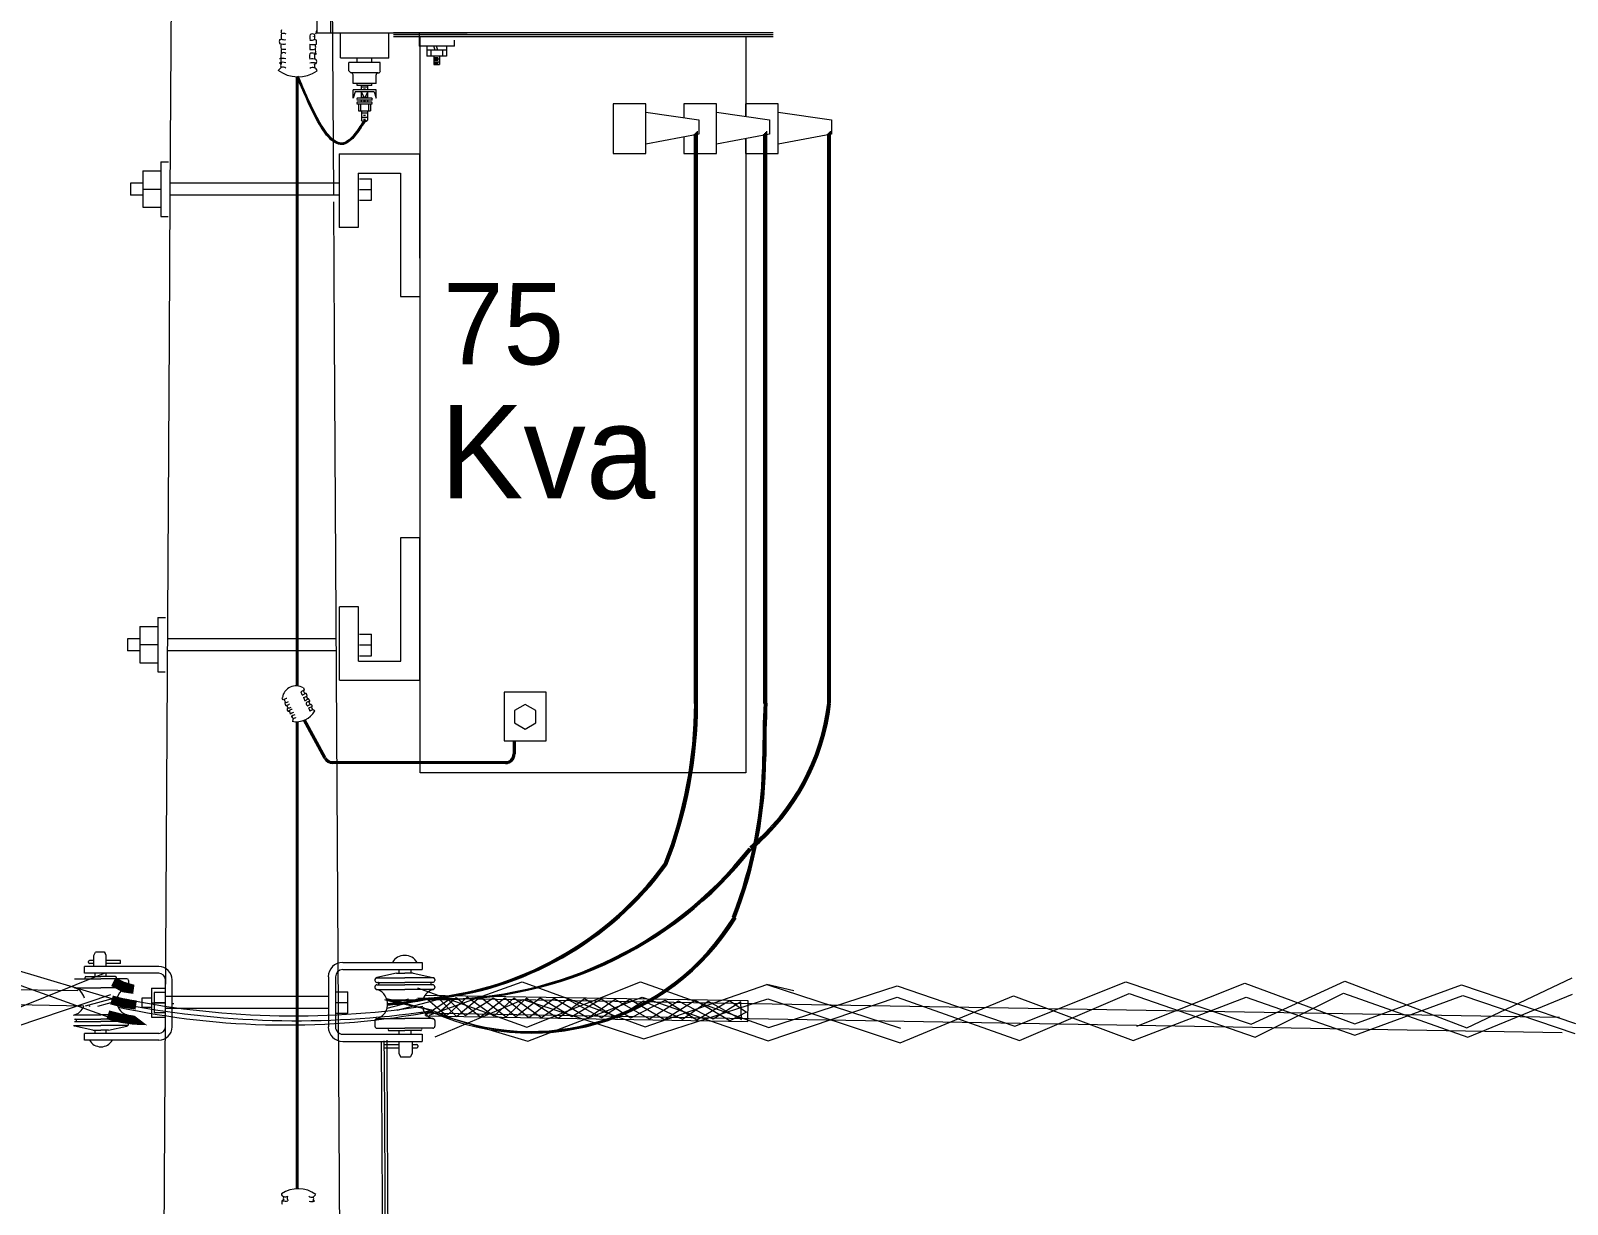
# Model space of a CAD drawing. Extents: x 604418 to 606014, y 1310869 to 1312555.
# Drawn here: x 605970.48 to 605991.92, y 1311100.39 to 1311116.76 of the extents above; entities that cross this region are included whole.
import ezdxf

# ---------------------------------------------------------------- set-up
doc = ezdxf.new("R2010")
doc.units = 0
doc.header["$MEASUREMENT"] = 0
doc.layers.add('1-Cartografia', color=7, linetype='Continuous', lineweight=13)

msp = doc.modelspace()

# ---------------------------------------------------------------- hatches: boundary and pattern name
at = {"layer": '1-Cartografia'}
for points in [[(605971.601, 1311103.437), (605971.662, 1311103.557), (605971.761, 1311103.349)], [(605971.662, 1311103.557), (605971.761, 1311103.349), (605971.782, 1311103.496)], [(605971.761, 1311103.349), (605971.782, 1311103.496), (605971.908, 1311103.327)], [(605971.782, 1311103.496), (605971.908, 1311103.327), (605971.926, 1311103.454)], [(605971.585, 1311103.181), (605971.625, 1311103.304), (605971.772, 1311103.132)], [(605971.625, 1311103.304), (605971.772, 1311103.132), (605971.812, 1311103.255)], [(605971.772, 1311103.132), (605971.812, 1311103.255), (605971.941, 1311103.108)], [(605971.812, 1311103.255), (605971.941, 1311103.108), (605971.959, 1311103.234)], [(605971.534, 1311102.973), (605971.573, 1311103.096), (605971.741, 1311102.921)], [(605971.573, 1311103.096), (605971.741, 1311102.921), (605971.76, 1311103.048)], [(605971.741, 1311102.921), (605971.76, 1311103.048), (605971.91, 1311102.897)], [(605971.76, 1311103.048), (605971.91, 1311102.897), (605971.928, 1311103.023)], [(605971.91, 1311102.897), (605971.928, 1311103.023), (605972.103, 1311102.89)]]:
    msp.add_hatch(color=7, dxfattribs=at).paths.add_polyline_path(points)

# ---------------------------------------------------------------- linework, layer by layer
at = {"layer": '1-Cartografia', "color": 7}
for p, q in [((605972.494, 1311127.359), (605972.42, 1311114.484)), ((605974.627, 1311127.359), (605974.701, 1311114.484)), ((605974.469, 1311116.951), (605974.469, 1311116.734)), ((605974.66, 1311116.948), (605974.66, 1311116.727)), ((605974.469, 1311116.734), (605974.692, 1311116.734)), ((605974.66, 1311116.732), (605976.567, 1311116.732)), ((605974.799, 1311116.385), (605974.799, 1311116.739)), ((605975.473, 1311116.378), (605975.473, 1311116.732)), ((605975.539, 1311116.736), (605980.836, 1311116.736)), ((605975.897, 1311116.734), (605975.897, 1311116.63)), ((605973.949, 1311116.638), (605973.974, 1311116.646)), ((605974.418, 1311116.68), (605974.417, 1311116.678)), ((605974.465, 1311116.631), (605974.44, 1311116.64)), ((605975.539, 1311116.709), (605980.836, 1311116.709)), ((605975.539, 1311116.709), (605980.836, 1311116.709)), ((605975.539, 1311116.682), (605980.836, 1311116.682)), ((605975.896, 1311116.633), (605975.896, 1311116.545)), ((605976.39, 1311116.545), (605975.896, 1311116.545)), ((605975.911, 1311106.408), (605975.911, 1311116.682)), ((605976.006, 1311116.545), (605976.006, 1311116.408)), ((605976.122, 1311116.49), (605976.102, 1311116.545)), ((605976.158, 1311116.49), (605976.138, 1311116.545)), ((605976.28, 1311116.545), (605976.28, 1311116.408)), ((605976.39, 1311116.545), (605976.39, 1311116.63)), ((605980.454, 1311116.682), (605980.454, 1311115.568)), ((605975.473, 1311116.378), (605974.8, 1311116.378)), ((605974.916, 1311116.203), (605974.916, 1311116.32)), ((605975.356, 1311116.32), (605974.917, 1311116.32)), ((605975.034, 1311116.32), (605975.034, 1311116.378)), ((605975.239, 1311116.32), (605975.239, 1311116.378)), ((605975.356, 1311116.203), (605975.356, 1311116.32)), ((605976.28, 1311116.49), (605976.006, 1311116.49)), ((605976.28, 1311116.408), (605976.006, 1311116.408)), ((605976.061, 1311116.49), (605976.061, 1311116.408)), ((605976.104, 1311116.408), (605976.104, 1311116.291)), ((605976.104, 1311116.368), (605976.181, 1311116.368)), ((605976.104, 1311116.329), (605976.181, 1311116.329)), ((605976.118, 1311116.386), (605976.164, 1311116.386)), ((605976.118, 1311116.35), (605976.164, 1311116.35)), ((605976.118, 1311116.31), (605976.164, 1311116.31)), ((605976.181, 1311116.408), (605976.181, 1311116.291)), ((605976.225, 1311116.49), (605976.225, 1311116.408)), ((605974.18, 1311116.121), (605974.18, 1311107.625)), ((605974.193, 1311116.12), (605974.193, 1311107.624)), ((605974.206, 1311116.12), (605974.206, 1311107.623)), ((605975.326, 1311116.173), (605974.947, 1311116.173)), ((605974.976, 1311116.027), (605974.976, 1311116.145)), ((605975.298, 1311116.027), (605975.298, 1311116.145)), ((605976.104, 1311116.291), (605976.181, 1311116.291)), ((605975.298, 1311116.027), (605974.976, 1311116.027)), ((605974.976, 1311115.822), (605974.976, 1311115.939)), ((605975.298, 1311115.939), (605974.976, 1311115.939)), ((605975.005, 1311115.91), (605974.976, 1311115.822)), ((605975.268, 1311115.91), (605975.005, 1311115.91)), ((605975.034, 1311115.998), (605975.034, 1311116.027)), ((605975.239, 1311115.998), (605975.034, 1311115.998)), ((605975.092, 1311115.981), (605975.181, 1311115.981)), ((605975.092, 1311115.891), (605975.102, 1311115.891)), ((605975.093, 1311115.939), (605975.093, 1311115.998)), ((605975.181, 1311115.939), (605975.093, 1311115.939)), ((605975.093, 1311115.822), (605975.093, 1311115.91)), ((605975.137, 1311115.822), (605975.093, 1311115.91)), ((605975.121, 1311115.951), (605975.15, 1311115.951)), ((605975.181, 1311115.91), (605975.137, 1311115.822)), ((605975.171, 1311115.891), (605975.181, 1311115.891)), ((605975.181, 1311115.939), (605975.181, 1311115.998)), ((605975.181, 1311115.822), (605975.181, 1311115.91)), ((605975.239, 1311115.998), (605975.239, 1311116.027)), ((605975.268, 1311115.91), (605975.298, 1311115.822)), ((605975.298, 1311115.822), (605975.298, 1311115.939)), ((605975.093, 1311115.764), (605975.032, 1311115.764)), ((605975.236, 1311115.735), (605975.032, 1311115.735)), ((605975.093, 1311115.822), (605975.034, 1311115.822)), ((605975.239, 1311115.793), (605975.034, 1311115.793)), ((605975.051, 1311115.732), (605975.051, 1311115.645)), ((605975.08, 1311115.732), (605975.08, 1311115.645)), ((605975.092, 1311115.833), (605975.131, 1311115.833)), ((605975.181, 1311115.822), (605975.093, 1311115.822)), ((605975.093, 1311115.764), (605975.093, 1311115.793)), ((605975.181, 1311115.764), (605975.093, 1311115.764)), ((605975.121, 1311115.779), (605975.15, 1311115.779)), ((605975.142, 1311115.833), (605975.181, 1311115.833)), ((605975.239, 1311115.822), (605975.181, 1311115.822)), ((605975.181, 1311115.764), (605975.181, 1311115.793)), ((605975.236, 1311115.764), (605975.181, 1311115.764)), ((605975.191, 1311115.732), (605975.191, 1311115.645)), ((605975.22, 1311115.732), (605975.22, 1311115.645)), ((605979.06, 1311115.741), (605978.606, 1311115.741)), ((605978.606, 1311115.741), (605978.606, 1311115.049)), ((605979.06, 1311115.049), (605979.06, 1311115.741)), ((605980.045, 1311115.741), (605979.59, 1311115.741)), ((605979.59, 1311115.741), (605979.59, 1311115.551)), ((605980.045, 1311115.049), (605980.045, 1311115.741)), ((605980.907, 1311115.741), (605980.452, 1311115.741)), ((605980.452, 1311115.741), (605980.452, 1311115.568)), ((605980.907, 1311115.049), (605980.907, 1311115.741)), ((605975.051, 1311115.645), (605975.22, 1311115.645)), ((605975.092, 1311115.645), (605975.092, 1311115.512)), ((605975.092, 1311115.615), (605975.179, 1311115.615)), ((605975.092, 1311115.557), (605975.179, 1311115.557)), ((605975.121, 1311115.586), (605975.15, 1311115.586)), ((605975.121, 1311115.528), (605975.15, 1311115.528)), ((605975.179, 1311115.645), (605975.179, 1311115.512)), ((605979.061, 1311115.625), (605979.802, 1311115.521)), ((605979.802, 1311115.521), (605979.802, 1311115.321)), ((605980.046, 1311115.625), (605980.787, 1311115.521)), ((605980.787, 1311115.521), (605980.787, 1311115.321)), ((605980.908, 1311115.625), (605981.649, 1311115.521)), ((605981.649, 1311115.521), (605981.649, 1311115.321)), ((605979.802, 1311115.321), (605979.06, 1311115.177)), ((605979.59, 1311115.28), (605979.59, 1311115.049)), ((605979.741, 1311107.379), (605979.741, 1311115.319)), ((605979.754, 1311107.379), (605979.754, 1311115.332)), ((605979.768, 1311107.379), (605979.768, 1311115.345)), ((605979.781, 1311107.381), (605979.781, 1311115.359)), ((605980.787, 1311115.321), (605980.045, 1311115.177)), ((605980.452, 1311115.256), (605980.452, 1311115.049)), ((605980.454, 1311115.256), (605980.454, 1311106.408)), ((605980.708, 1311107.379), (605980.708, 1311115.319)), ((605980.722, 1311107.379), (605980.722, 1311115.332)), ((605980.735, 1311107.379), (605980.735, 1311115.345)), ((605980.748, 1311107.381), (605980.748, 1311115.359)), ((605981.649, 1311115.321), (605980.907, 1311115.177)), ((605981.598, 1311107.379), (605981.598, 1311115.319)), ((605981.611, 1311107.379), (605981.611, 1311115.332)), ((605981.625, 1311107.379), (605981.625, 1311115.345)), ((605981.638, 1311107.381), (605981.638, 1311115.359)), ((605974.781, 1311115.044), (605974.781, 1311114.019)), ((605974.781, 1311115.044), (605975.904, 1311115.044)), ((605975.904, 1311115.044), (605975.904, 1311113.589)), ((605978.606, 1311115.049), (605979.06, 1311115.049)), ((605979.59, 1311115.049), (605980.045, 1311115.049)), ((605980.452, 1311115.049), (605980.907, 1311115.049)), ((605972.041, 1311114.806), (605972.041, 1311114.299)), ((605972.041, 1311114.806), (605972.294, 1311114.806)), ((605972.294, 1311114.933), (605972.294, 1311114.172)), ((605972.294, 1311114.933), (605972.4, 1311114.933)), ((605971.871, 1311114.633), (605971.871, 1311114.466)), ((605972.041, 1311114.633), (605971.871, 1311114.633)), ((605974.781, 1311114.633), (605972.421, 1311114.633)), ((605975.048, 1311114.777), (605975.048, 1311114.019)), ((605975.048, 1311114.777), (605975.637, 1311114.777)), ((605975.065, 1311114.697), (605975.232, 1311114.697)), ((605975.232, 1311114.397), (605975.232, 1311114.697)), ((605975.637, 1311114.777), (605975.637, 1311113.054)), ((605972.041, 1311114.466), (605971.871, 1311114.466)), ((605972.041, 1311114.552), (605972.294, 1311114.552)), ((605972.42, 1311114.484), (605972.408, 1311112.496)), ((605974.781, 1311114.466), (605972.42, 1311114.466)), ((605974.701, 1311114.376), (605974.712, 1311112.496)), ((605975.065, 1311114.547), (605975.232, 1311114.547)), ((605975.065, 1311114.397), (605975.232, 1311114.397)), ((605972.041, 1311114.299), (605972.294, 1311114.299)), ((605972.294, 1311114.172), (605972.396, 1311114.172)), ((605975.048, 1311114.019), (605974.781, 1311114.019)), ((605975.637, 1311113.054), (605975.904, 1311113.054)), ((605972.408, 1311112.496), (605972.321, 1311097.215)), ((605974.712, 1311112.496), (605974.799, 1311097.378)), ((605975.642, 1311109.691), (605975.909, 1311109.691)), ((605975.642, 1311107.968), (605975.642, 1311109.691)), ((605975.909, 1311107.701), (605975.909, 1311109.691)), ((605975.053, 1311108.726), (605974.786, 1311108.726)), ((605974.786, 1311107.701), (605974.786, 1311108.726)), ((605975.053, 1311107.968), (605975.053, 1311108.726)), ((605972, 1311108.453), (605972.253, 1311108.453)), ((605972, 1311108.453), (605972, 1311107.946)), ((605972.253, 1311108.579), (605972.36, 1311108.579)), ((605972.253, 1311108.579), (605972.253, 1311107.819)), ((605971.83, 1311108.28), (605971.83, 1311108.113)), ((605972, 1311108.28), (605971.83, 1311108.28)), ((605972, 1311108.199), (605972.253, 1311108.199)), ((605974.736, 1311108.28), (605972.384, 1311108.28)), ((605975.065, 1311108.344), (605975.232, 1311108.344)), ((605975.065, 1311108.194), (605975.232, 1311108.194)), ((605975.232, 1311108.044), (605975.232, 1311108.344)), ((605972, 1311108.113), (605971.83, 1311108.113)), ((605972, 1311107.946), (605972.253, 1311107.946)), ((605974.737, 1311108.113), (605972.383, 1311108.113)), ((605975.053, 1311107.968), (605975.642, 1311107.968)), ((605975.065, 1311108.044), (605975.232, 1311108.044)), ((605972.253, 1311107.819), (605972.355, 1311107.819)), ((605974.285, 1311107.557), (605974.296, 1311107.567)), ((605974.29, 1311107.57), (605974.291, 1311107.569)), ((605974.32, 1311107.518), (605974.303, 1311107.516)), ((605974.786, 1311107.701), (605975.909, 1311107.701)), ((605977.668, 1311107.534), (605977.082, 1311107.534)), ((605977.082, 1311107.534), (605977.082, 1311106.856)), ((605977.668, 1311106.856), (605977.668, 1311107.534)), ((605974.014, 1311107.432), (605974, 1311107.43)), ((605974.021, 1311107.38), (605974.033, 1311107.391)), ((605977.376, 1311107.363), (605977.228, 1311107.278)), ((605977.524, 1311107.278), (605977.376, 1311107.363)), ((605974.18, 1311107.124), (605974.18, 1311102.165)), ((605974.193, 1311107.124), (605974.193, 1311102.167)), ((605974.206, 1311107.124), (605974.206, 1311102.168)), ((605974.574, 1311106.609), (605974.283, 1311107.141)), ((605974.586, 1311106.615), (605974.295, 1311107.147)), ((605974.597, 1311106.622), (605974.307, 1311107.154)), ((605977.228, 1311107.278), (605977.228, 1311107.107)), ((605977.228, 1311107.107), (605977.376, 1311107.021)), ((605977.376, 1311107.021), (605977.524, 1311107.107)), ((605977.524, 1311107.107), (605977.524, 1311107.278)), ((605977.082, 1311106.856), (605977.668, 1311106.856)), ((605977.209, 1311106.856), (605977.209, 1311106.673)), ((605977.222, 1311106.856), (605977.222, 1311106.673)), ((605977.236, 1311106.856), (605977.236, 1311106.673)), ((605977.102, 1311106.566), (605974.691, 1311106.566)), ((605977.102, 1311106.553), (605974.691, 1311106.553)), ((605977.102, 1311106.539), (605974.691, 1311106.539)), ((605980.454, 1311106.408), (605975.911, 1311106.408)), ((605971.36, 1311103.864), (605971.381, 1311103.91)), ((605971.36, 1311103.864), (605971.381, 1311103.91)), ((605971.494, 1311103.91), (605971.381, 1311103.91)), ((605971.51, 1311103.91), (605971.381, 1311103.91)), ((605971.533, 1311103.862), (605971.51, 1311103.91)), ((605971.533, 1311103.862), (605971.511, 1311103.908)), ((605971.134, 1311103.37), (605953.639, 1311103.665)), ((605971.615, 1311103.258), (605970.213, 1311103.678)), ((605972.264, 1311103.709), (605971.23, 1311103.709)), ((605971.23, 1311103.615), (605971.23, 1311103.709)), ((605971.23, 1311103.615), (605971.23, 1311103.709)), ((605971.533, 1311103.709), (605971.23, 1311103.709)), ((605971.285, 1311103.763), (605971.285, 1311103.779)), ((605971.285, 1311103.763), (605971.285, 1311103.779)), ((605971.359, 1311103.791), (605971.297, 1311103.791)), ((605971.359, 1311103.791), (605971.297, 1311103.791)), ((605971.359, 1311103.75), (605971.297, 1311103.75)), ((605971.359, 1311103.75), (605971.297, 1311103.75)), ((605971.36, 1311103.711), (605971.36, 1311103.864)), ((605971.36, 1311103.711), (605971.36, 1311103.864)), ((605971.533, 1311103.709), (605971.533, 1311103.862)), ((605971.533, 1311103.709), (605971.533, 1311103.862)), ((605971.729, 1311103.791), (605971.533, 1311103.791)), ((605971.729, 1311103.791), (605971.533, 1311103.791)), ((605971.729, 1311103.75), (605971.533, 1311103.75)), ((605971.729, 1311103.75), (605971.533, 1311103.75)), ((605972.264, 1311103.709), (605971.533, 1311103.709)), ((605971.729, 1311103.75), (605971.729, 1311103.791)), ((605971.729, 1311103.75), (605971.729, 1311103.791)), ((605974.831, 1311103.766), (605975.939, 1311103.766)), ((605974.831, 1311103.766), (605975.939, 1311103.766)), ((605974.831, 1311103.665), (605975.939, 1311103.665)), ((605974.831, 1311103.665), (605975.939, 1311103.665)), ((605975.615, 1311103.665), (605975.615, 1311103.615)), ((605975.615, 1311103.665), (605975.615, 1311103.615)), ((605975.782, 1311103.665), (605975.782, 1311103.615)), ((605975.782, 1311103.665), (605975.782, 1311103.615)), ((605975.939, 1311103.766), (605975.939, 1311103.665)), ((605975.939, 1311103.766), (605975.939, 1311103.665)), ((605971.219, 1311103.157), (605953.672, 1311103.456)), ((605971.754, 1311102.933), (605970.229, 1311103.481)), ((605971.512, 1311103.618), (605970.277, 1311103.118)), ((605971.09, 1311103.537), (605971.455, 1311103.537)), ((605971.09, 1311103.537), (605971.455, 1311103.537)), ((605972.264, 1311103.615), (605971.23, 1311103.615)), ((605971.533, 1311103.615), (605971.23, 1311103.615)), ((605971.236, 1311103.537), (605971.236, 1311103.557)), ((605971.236, 1311103.537), (605971.236, 1311103.557)), ((605971.249, 1311103.569), (605971.455, 1311103.569)), ((605971.249, 1311103.569), (605971.455, 1311103.569)), ((605971.377, 1311103.569), (605971.377, 1311103.615)), ((605971.377, 1311103.569), (605971.377, 1311103.615)), ((605971.661, 1311103.569), (605971.455, 1311103.569)), ((605971.661, 1311103.569), (605971.455, 1311103.569)), ((605971.82, 1311103.537), (605971.455, 1311103.537)), ((605971.82, 1311103.537), (605971.455, 1311103.537)), ((605972.264, 1311103.615), (605971.533, 1311103.615)), ((605971.533, 1311103.569), (605971.533, 1311103.615)), ((605971.533, 1311103.569), (605971.533, 1311103.615)), ((605971.674, 1311103.537), (605971.673, 1311103.557)), ((605971.674, 1311103.537), (605971.673, 1311103.557)), ((605971.845, 1311103.438), (605971.845, 1311103.513)), ((605971.845, 1311103.438), (605971.845, 1311103.513)), ((605972.358, 1311102.868), (605972.358, 1311103.522)), ((605972.358, 1311102.868), (605972.358, 1311103.522)), ((605972.451, 1311102.868), (605972.451, 1311103.522)), ((605974.631, 1311103.565), (605974.631, 1311102.865)), ((605974.731, 1311103.565), (605974.731, 1311102.865)), ((605974.731, 1311103.565), (605974.731, 1311102.865)), ((605975.281, 1311103.527), (605975.281, 1311103.514)), ((605975.281, 1311103.527), (605975.281, 1311103.514)), ((605975.292, 1311103.549), (605975.698, 1311103.549)), ((605975.292, 1311103.549), (605975.698, 1311103.549)), ((605975.292, 1311103.549), (605975.698, 1311103.549)), ((605975.292, 1311103.549), (605975.698, 1311103.549)), ((605975.292, 1311103.549), (605975.698, 1311103.549)), ((605975.292, 1311103.549), (605975.698, 1311103.549)), ((605975.308, 1311103.554), (605975.302, 1311103.553)), ((605975.308, 1311103.554), (605975.302, 1311103.553)), ((605975.582, 1311103.615), (605975.308, 1311103.554)), ((605975.582, 1311103.615), (605975.308, 1311103.554)), ((605975.308, 1311103.487), (605975.321, 1311103.487)), ((605975.308, 1311103.487), (605975.321, 1311103.487)), ((605975.308, 1311103.487), (605975.698, 1311103.487)), ((605975.308, 1311103.487), (605975.698, 1311103.487)), ((605975.308, 1311103.454), (605975.321, 1311103.454)), ((605975.308, 1311103.454), (605975.321, 1311103.454)), ((605975.308, 1311103.454), (605975.698, 1311103.454)), ((605975.308, 1311103.454), (605975.698, 1311103.454)), ((605975.335, 1311103.474), (605975.335, 1311103.467)), ((605975.335, 1311103.474), (605975.335, 1311103.467)), ((605975.582, 1311103.615), (605975.698, 1311103.615)), ((605975.582, 1311103.615), (605975.698, 1311103.615)), ((605975.815, 1311103.615), (605975.698, 1311103.615)), ((605975.815, 1311103.615), (605975.698, 1311103.615)), ((605976.105, 1311103.549), (605975.698, 1311103.549)), ((605976.105, 1311103.549), (605975.698, 1311103.549)), ((605976.105, 1311103.549), (605975.698, 1311103.549)), ((605976.105, 1311103.549), (605975.698, 1311103.549)), ((605976.105, 1311103.549), (605975.698, 1311103.549)), ((605976.105, 1311103.549), (605975.698, 1311103.549)), ((605976.089, 1311103.487), (605975.698, 1311103.487)), ((605976.089, 1311103.487), (605975.698, 1311103.487)), ((605976.089, 1311103.454), (605975.698, 1311103.454)), ((605976.089, 1311103.454), (605975.698, 1311103.454)), ((605975.815, 1311103.615), (605976.089, 1311103.554)), ((605975.815, 1311103.615), (605976.089, 1311103.554)), ((605976.038, 1311103.03), (605977.335, 1311103.493)), ((605976.062, 1311103.474), (605976.062, 1311103.467)), ((605976.062, 1311103.474), (605976.062, 1311103.467)), ((605976.089, 1311103.487), (605976.075, 1311103.487)), ((605976.089, 1311103.487), (605976.075, 1311103.487)), ((605976.089, 1311103.454), (605976.075, 1311103.454)), ((605976.089, 1311103.454), (605976.075, 1311103.454)), ((605976.089, 1311103.554), (605976.095, 1311103.553)), ((605976.089, 1311103.554), (605976.095, 1311103.553)), ((605976.116, 1311103.527), (605976.116, 1311103.514)), ((605976.116, 1311103.527), (605976.116, 1311103.514)), ((605977.335, 1311103.493), (605979.051, 1311102.868)), ((605977.4, 1311102.864), (605978.986, 1311103.497)), ((605978.986, 1311103.497), (605980.777, 1311102.858)), ((605979.051, 1311102.868), (605980.747, 1311103.457)), ((605980.747, 1311103.457), (605982.614, 1311102.851)), ((605981.125, 1311103.369), (605980.747, 1311103.457)), ((605980.777, 1311102.858), (605982.566, 1311103.441)), ((605982.566, 1311103.441), (605984.211, 1311102.877)), ((605984.211, 1311102.877), (605985.759, 1311103.493)), ((605985.759, 1311103.493), (605987.506, 1311102.903)), ((605985.909, 1311102.877), (605987.419, 1311103.477)), ((605987.419, 1311103.477), (605988.953, 1311102.91)), ((605987.506, 1311102.903), (605988.811, 1311103.506)), ((605988.811, 1311103.506), (605990.517, 1311102.854)), ((605988.953, 1311102.91), (605990.441, 1311103.455)), ((605990.441, 1311103.455), (605992.032, 1311102.912)), ((605990.517, 1311102.854), (605991.986, 1311103.549)), ((605971.591, 1311103.313), (605970.286, 1311102.874)), ((605971.09, 1311103.413), (605971.455, 1311103.413)), ((605971.09, 1311103.413), (605971.455, 1311103.413)), ((605971.686, 1311103.278), (605971.237, 1311103.157)), ((605971.679, 1311103.225), (605971.41, 1311103.153)), ((605971.82, 1311103.413), (605971.455, 1311103.413)), ((605971.82, 1311103.413), (605971.455, 1311103.413)), ((605972.028, 1311103.268), (605972.028, 1311103.135)), ((605972.164, 1311103.268), (605972.028, 1311103.268)), ((605972.164, 1311103.406), (605972.354, 1311103.406)), ((605972.164, 1311103.406), (605972.164, 1311103.001)), ((605972.354, 1311103.344), (605972.199, 1311103.344)), ((605972.199, 1311103.344), (605972.199, 1311103.063)), ((605974.627, 1311103.292), (605972.349, 1311103.292)), ((605972.354, 1311103.344), (605972.354, 1311103.063)), ((605974.735, 1311103.356), (605974.902, 1311103.356)), ((605974.735, 1311103.056), (605974.735, 1311103.356)), ((605974.902, 1311103.056), (605974.902, 1311103.356)), ((605975.281, 1311103.427), (605975.281, 1311103.414)), ((605975.281, 1311103.427), (605975.281, 1311103.414)), ((605975.308, 1311103.387), (605975.698, 1311103.387)), ((605975.308, 1311103.387), (605975.698, 1311103.387)), ((605975.451, 1311103.126), (605975.932, 1311103.255)), ((605975.458, 1311103.183), (605975.747, 1311103.26)), ((605975.59, 1311103.1), (605976.171, 1311103.255)), ((605976.089, 1311103.387), (605975.698, 1311103.387)), ((605976.089, 1311103.387), (605975.698, 1311103.387)), ((605975.861, 1311103.255), (605975.879, 1311103.26)), ((605975.875, 1311103.413), (605977.4, 1311102.864)), ((605991.806, 1311102.996), (605975.878, 1311103.265)), ((605975.979, 1311103.032), (605976.309, 1311103.244)), ((605975.981, 1311103.31), (605980.485, 1311103.236)), ((605976.278, 1311103.022), (605976.017, 1311103.245)), ((605976.116, 1311103.427), (605976.116, 1311103.414)), ((605976.116, 1311103.427), (605976.116, 1311103.414)), ((605976.123, 1311102.726), (605977.348, 1311103.25)), ((605976.415, 1311103.273), (605976.144, 1311103.037)), ((605976.158, 1311103.275), (605976.421, 1311103.011)), ((605976.566, 1311103.279), (605976.278, 1311103.022)), ((605976.309, 1311103.244), (605976.542, 1311103.025)), ((605976.756, 1311103.002), (605976.415, 1311103.273)), ((605976.421, 1311103.011), (605976.748, 1311103.285)), ((605976.542, 1311103.025), (605976.936, 1311103.272)), ((605976.94, 1311103.015), (605976.566, 1311103.279)), ((605976.748, 1311103.285), (605977.111, 1311103.007)), ((605977.093, 1311103.269), (605976.756, 1311103.002)), ((605976.936, 1311103.272), (605977.249, 1311103.011)), ((605977.218, 1311103.269), (605976.94, 1311103.015)), ((605977.43, 1311102.993), (605977.093, 1311103.269)), ((605977.111, 1311103.007), (605977.397, 1311103.266)), ((605977.603, 1311102.994), (605977.218, 1311103.269)), ((605977.249, 1311103.011), (605977.585, 1311103.272)), ((605977.348, 1311103.25), (605979.032, 1311102.701)), ((605977.397, 1311103.266), (605977.837, 1311102.989)), ((605977.416, 1311102.668), (605979.011, 1311103.281)), ((605977.783, 1311103.264), (605977.43, 1311102.993)), ((605977.585, 1311103.272), (605978.027, 1311103.011)), ((605977.974, 1311103.248), (605977.603, 1311102.994)), ((605978.254, 1311102.99), (605977.783, 1311103.264)), ((605977.837, 1311102.989), (605978.204, 1311103.264)), ((605978.444, 1311102.991), (605977.974, 1311103.248)), ((605978.027, 1311103.011), (605978.437, 1311103.258)), ((605978.204, 1311103.264), (605978.655, 1311102.993)), ((605978.634, 1311103.247), (605978.254, 1311102.99)), ((605978.437, 1311103.258), (605978.852, 1311102.994)), ((605978.835, 1311103.248), (605978.444, 1311102.991)), ((605979.11, 1311102.976), (605978.634, 1311103.247)), ((605978.655, 1311102.993), (605979.03, 1311103.228)), ((605979.319, 1311102.967), (605978.835, 1311103.248)), ((605978.852, 1311102.994), (605979.332, 1311103.238)), ((605979.011, 1311103.281), (605980.766, 1311102.672)), ((605979.03, 1311103.228), (605979.571, 1311102.972)), ((605979.032, 1311102.701), (605980.763, 1311103.26)), ((605979.518, 1311103.226), (605979.11, 1311102.976)), ((605979.751, 1311103.234), (605979.319, 1311102.967)), ((605979.332, 1311103.238), (605979.771, 1311102.964)), ((605980, 1311102.972), (605979.518, 1311103.226)), ((605979.571, 1311102.972), (605979.932, 1311103.224)), ((605980.231, 1311102.95), (605979.751, 1311103.234)), ((605979.771, 1311102.964), (605980.228, 1311103.234)), ((605979.932, 1311103.224), (605980.397, 1311102.97)), ((605980.228, 1311103.234), (605980.464, 1311103.07)), ((605980.485, 1311103.236), (605980.478, 1311102.937)), ((605980.763, 1311103.26), (605982.611, 1311102.646)), ((605980.766, 1311102.672), (605982.565, 1311103.283)), ((605982.565, 1311103.283), (605984.274, 1311102.677)), ((605982.611, 1311102.646), (605984.19, 1311103.298)), ((605984.19, 1311103.298), (605985.86, 1311102.675)), ((605984.274, 1311102.677), (605985.806, 1311103.332)), ((605985.806, 1311103.332), (605987.561, 1311102.723)), ((605985.86, 1311102.675), (605987.435, 1311103.281)), ((605987.435, 1311103.281), (605988.952, 1311102.751)), ((605987.561, 1311102.723), (605988.792, 1311103.339)), ((605988.792, 1311103.339), (605990.527, 1311102.722)), ((605988.952, 1311102.751), (605990.46, 1311103.305)), ((605990.46, 1311103.305), (605992.023, 1311102.773)), ((605990.527, 1311102.722), (605991.991, 1311103.325)), ((605971.091, 1311103.034), (605971.455, 1311103.034)), ((605971.091, 1311103.034), (605971.455, 1311103.034)), ((605971.303, 1311103.157), (605971.287, 1311103.153)), ((605971.819, 1311103.034), (605971.455, 1311103.034)), ((605971.819, 1311103.034), (605971.455, 1311103.034)), ((605971.844, 1311102.997), (605971.844, 1311103.01)), ((605971.844, 1311102.997), (605971.844, 1311103.01)), ((605972.164, 1311103.135), (605972.028, 1311103.135)), ((605972.164, 1311103.204), (605972.354, 1311103.204)), ((605972.354, 1311103.204), (605972.199, 1311103.204)), ((605972.354, 1311103.063), (605972.199, 1311103.063)), ((605974.627, 1311103.125), (605972.349, 1311103.125)), ((605972.451, 1311103.195), (605972.473, 1311103.195)), ((605974.735, 1311103.206), (605974.902, 1311103.206)), ((605974.735, 1311103.056), (605974.902, 1311103.056)), ((605991.847, 1311102.785), (605975.911, 1311103.056)), ((605980.478, 1311102.937), (605975.993, 1311103.014)), ((605976.014, 1311103.087), (605977.416, 1311102.668)), ((605980.388, 1311103.216), (605980, 1311102.972)), ((605980.464, 1311103.07), (605980.231, 1311102.95)), ((605980.397, 1311102.97), (605980.388, 1311103.216)), ((605971.076, 1311102.884), (605971.455, 1311102.884)), ((605971.076, 1311102.884), (605971.455, 1311102.884)), ((605971.076, 1311102.884), (605971.455, 1311102.884)), ((605971.076, 1311102.884), (605971.455, 1311102.884)), ((605971.076, 1311102.884), (605971.455, 1311102.884)), ((605971.076, 1311102.884), (605971.455, 1311102.884)), ((605971.09, 1311102.878), (605971.085, 1311102.88)), ((605971.09, 1311102.878), (605971.085, 1311102.88)), ((605971.346, 1311102.821), (605971.09, 1311102.878)), ((605971.346, 1311102.821), (605971.09, 1311102.878)), ((605971.091, 1311102.972), (605971.103, 1311102.972)), ((605971.091, 1311102.972), (605971.103, 1311102.972)), ((605971.091, 1311102.972), (605971.455, 1311102.972)), ((605971.091, 1311102.972), (605971.455, 1311102.972)), ((605971.091, 1311102.941), (605971.103, 1311102.941)), ((605971.091, 1311102.941), (605971.103, 1311102.941)), ((605971.091, 1311102.941), (605971.455, 1311102.941)), ((605971.091, 1311102.941), (605971.455, 1311102.941)), ((605971.115, 1311102.954), (605971.115, 1311102.96)), ((605971.115, 1311102.954), (605971.115, 1311102.96)), ((605971.346, 1311102.821), (605971.455, 1311102.821)), ((605971.346, 1311102.821), (605971.455, 1311102.821)), ((605971.377, 1311102.775), (605971.377, 1311102.821)), ((605971.377, 1311102.775), (605971.377, 1311102.821)), ((605971.819, 1311102.972), (605971.455, 1311102.972)), ((605971.819, 1311102.972), (605971.455, 1311102.972)), ((605971.819, 1311102.941), (605971.455, 1311102.941)), ((605971.819, 1311102.941), (605971.455, 1311102.941)), ((605971.834, 1311102.884), (605971.455, 1311102.884)), ((605971.834, 1311102.884), (605971.455, 1311102.884)), ((605971.834, 1311102.884), (605971.455, 1311102.884)), ((605971.834, 1311102.884), (605971.455, 1311102.884)), ((605971.834, 1311102.884), (605971.455, 1311102.884)), ((605971.834, 1311102.884), (605971.455, 1311102.884)), ((605971.564, 1311102.821), (605971.455, 1311102.821)), ((605971.564, 1311102.821), (605971.455, 1311102.821)), ((605971.533, 1311102.775), (605971.533, 1311102.821)), ((605971.533, 1311102.775), (605971.533, 1311102.821)), ((605971.564, 1311102.821), (605971.82, 1311102.878)), ((605971.564, 1311102.821), (605971.82, 1311102.878)), ((605971.794, 1311102.954), (605971.794, 1311102.96)), ((605971.794, 1311102.954), (605971.794, 1311102.96)), ((605971.819, 1311102.972), (605971.807, 1311102.972)), ((605971.819, 1311102.972), (605971.807, 1311102.972)), ((605971.819, 1311102.941), (605971.807, 1311102.941)), ((605971.819, 1311102.941), (605971.807, 1311102.941)), ((605971.82, 1311102.878), (605971.825, 1311102.88)), ((605971.82, 1311102.878), (605971.825, 1311102.88)), ((605971.844, 1311102.904), (605971.844, 1311102.916)), ((605971.844, 1311102.904), (605971.844, 1311102.916)), ((605972.164, 1311103.001), (605972.354, 1311103.001)), ((605975.281, 1311102.955), (605975.281, 1311102.875)), ((605975.281, 1311102.955), (605975.281, 1311102.875)), ((605975.307, 1311102.982), (605975.698, 1311102.982)), ((605975.307, 1311102.982), (605975.698, 1311102.982)), ((605975.307, 1311102.848), (605975.698, 1311102.848)), ((605975.307, 1311102.848), (605975.698, 1311102.848)), ((605975.464, 1311102.848), (605975.464, 1311102.828)), ((605975.464, 1311102.848), (605975.464, 1311102.828)), ((605975.478, 1311102.815), (605975.698, 1311102.815)), ((605975.478, 1311102.815), (605975.698, 1311102.815)), ((605975.615, 1311102.815), (605975.615, 1311102.765)), ((605975.615, 1311102.815), (605975.615, 1311102.765)), ((605976.09, 1311102.982), (605975.698, 1311102.982)), ((605976.09, 1311102.982), (605975.698, 1311102.982)), ((605976.09, 1311102.848), (605975.698, 1311102.848)), ((605976.09, 1311102.848), (605975.698, 1311102.848)), ((605975.919, 1311102.815), (605975.698, 1311102.815)), ((605975.919, 1311102.815), (605975.698, 1311102.815)), ((605975.782, 1311102.815), (605975.782, 1311102.765)), ((605975.782, 1311102.815), (605975.782, 1311102.765)), ((605975.933, 1311102.848), (605975.932, 1311102.828)), ((605975.933, 1311102.848), (605975.932, 1311102.828)), ((605976.116, 1311102.955), (605976.116, 1311102.875)), ((605976.116, 1311102.955), (605976.116, 1311102.875)), ((605972.264, 1311102.775), (605971.23, 1311102.775)), ((605972.264, 1311102.775), (605971.23, 1311102.775)), ((605971.23, 1311102.681), (605971.23, 1311102.775)), ((605971.23, 1311102.681), (605971.23, 1311102.775)), ((605972.264, 1311102.681), (605971.23, 1311102.681)), ((605972.264, 1311102.681), (605971.23, 1311102.681)), ((605974.831, 1311102.765), (605975.615, 1311102.765)), ((605974.831, 1311102.765), (605975.939, 1311102.765)), ((605974.831, 1311102.665), (605975.615, 1311102.665)), ((605974.831, 1311102.665), (605975.939, 1311102.665)), ((605975.404, 1311102.62), (605975.404, 1311102.576)), ((605975.404, 1311102.62), (605975.615, 1311102.62)), ((605975.404, 1311102.62), (605975.615, 1311102.62)), ((605975.404, 1311102.62), (605975.404, 1311102.576)), ((605975.615, 1311102.765), (605975.939, 1311102.765)), ((605975.615, 1311102.665), (605975.615, 1311102.501)), ((605975.615, 1311102.665), (605975.615, 1311102.501)), ((605975.615, 1311102.665), (605975.939, 1311102.665)), ((605975.8, 1311102.662), (605975.8, 1311102.498)), ((605975.8, 1311102.662), (605975.8, 1311102.498)), ((605975.801, 1311102.62), (605975.867, 1311102.62)), ((605975.801, 1311102.62), (605975.867, 1311102.62)), ((605975.881, 1311102.607), (605975.881, 1311102.589)), ((605975.881, 1311102.607), (605975.881, 1311102.589)), ((605975.939, 1311102.765), (605975.939, 1311102.665)), ((605975.939, 1311102.765), (605975.939, 1311102.665)), ((605975.404, 1311102.576), (605975.615, 1311102.576)), ((605975.404, 1311102.576), (605975.615, 1311102.576)), ((605975.615, 1311102.501), (605975.638, 1311102.451)), ((605975.615, 1311102.501), (605975.639, 1311102.448)), ((605975.639, 1311102.448), (605975.777, 1311102.448)), ((605975.656, 1311102.448), (605975.777, 1311102.448)), ((605975.8, 1311102.498), (605975.777, 1311102.448)), ((605975.8, 1311102.498), (605975.777, 1311102.448)), ((605975.801, 1311102.576), (605975.867, 1311102.576)), ((605975.801, 1311102.576), (605975.867, 1311102.576)), ((605974.18, 1311102.234), (605974.18, 1311100.607)), ((605974.193, 1311102.231), (605974.193, 1311100.608)), ((605974.206, 1311102.229), (605974.206, 1311100.608))]:
    msp.add_line(p, q, dxfattribs=at)
for centre, radius, start, end in [((605971.297, 1311103.779), 0.0125, 90, 180), ((605971.297, 1311103.779), 0.0125, 90, 180), ((605971.297, 1311103.763), 0.0125, 180, 270), ((605971.297, 1311103.763), 0.0125, 180, 270), ((605972.264, 1311103.522), 0.187, 0, 90), ((605972.264, 1311103.522), 0.187, 0, 90), ((605971.249, 1311103.556), 0.0125, 90, 177.6156), ((605971.249, 1311103.556), 0.0125, 90, 177.6156), ((605971.661, 1311103.556), 0.0125, 2.3844, 90), ((605971.661, 1311103.556), 0.0125, 2.3844, 90), ((605971.82, 1311103.513), 0.0249, 0, 90), ((605971.82, 1311103.513), 0.0249, 0, 90), ((605971.82, 1311103.438), 0.0249, 270, 0), ((605971.82, 1311103.438), 0.0249, 270, 0), ((605972.264, 1311103.522), 0.0934, 0, 90), ((605972.264, 1311103.522), 0.0934, 0, 90), ((605971.032, 1311103.224), 0.199, 12.1817, 77.7473), ((605971.878, 1311103.224), 0.199, 102.2527, 186.3064), ((605974.156, 1311114.975), 11.955, 258.0766, 278.6326), ((605971.032, 1311103.224), 0.199, 282.7933, 340.5026), ((605971.878, 1311103.224), 0.199, 186.3064, 257.2067), ((605974.192, 1311115.727), 12.774, 258.6613, 278.2481), ((605974.043, 1311113.97), 11.077, 257.7815, 280.6493), ((605971.819, 1311103.01), 0.0249, 0, 90), ((605971.819, 1311103.01), 0.0249, 0, 90), ((605971.103, 1311102.96), 0.0125, 0, 90), ((605971.103, 1311102.96), 0.0125, 0, 90), ((605971.103, 1311102.954), 0.0125, 270, 0), ((605971.103, 1311102.954), 0.0125, 270, 0), ((605971.807, 1311102.96), 0.0125, 90, 180), ((605971.807, 1311102.96), 0.0125, 90, 180), ((605971.807, 1311102.954), 0.0125, 180, 270), ((605971.807, 1311102.954), 0.0125, 180, 270), ((605971.819, 1311102.997), 0.0249, 270, 0), ((605971.819, 1311102.997), 0.0249, 270, 0), ((605971.819, 1311102.916), 0.0249, 0, 90), ((605971.819, 1311102.916), 0.0249, 0, 90), ((605971.819, 1311102.904), 0.0249, 283.853, 0), ((605971.819, 1311102.904), 0.0249, 283.853, 0), ((605972.264, 1311102.868), 0.187, 270, 0), ((605972.264, 1311102.868), 0.0934, 270, 0), ((605972.264, 1311102.868), 0.0934, 270, 0), ((605972.264, 1311102.868), 0.187, 270, 0), ((605971.458, 1311102.775), 0.186, 210.271, 329.729), ((605971.458, 1311102.775), 0.186, 210.271, 329.729), ((604902.01, 1311095.283), 1073.388, 359.907437, 0.393993), ((604902.049, 1311095.292), 1073.388, 359.907437, 0.393993), ((604902.087, 1311095.3), 1073.388, 359.907437, 0.393993)]:
    msp.add_arc(centre, radius, start, end, dxfattribs=at)
for centre, major_axis, start_param, end_param in [((605972.949, 1311116.896), (-0.734, 0.734), 3.767351, 3.813591), ((605975.462, 1311116.469), (-0.734, 0.734), 0.501183, 0.547423), ((605974.064, 1311116.609), (-0.0827, 0.0827), 0.537015, 1.014642), ((605973.997, 1311116.735), (-0.113, 0.113), 2.058851, 2.624631), ((605974.075, 1311116.543), (-0.076, 0.076), 0.458376, 1.106004), ((605974.139, 1311116.68), (0.119, 0.119), 2.142863, 2.562794), ((605974.007, 1311116.639), (-0.0592, 0.0592), -1.194497, -0.382265), ((605974.021, 1311116.746), (0.0777, 0.0777), 3.48707, 4.095478), ((605974.68, 1311116.671), (0.217, 0.217), 2.227285, 2.487796), ((605974.955, 1311116.531), (0.412, 0.412), 2.279639, 2.41361), ((605974.395, 1311116.74), (-0.0777, 0.0777), 2.168568, 2.776976), ((605974.42, 1311116.729), (0.113, 0.113), 3.639415, 4.205195), ((605974.407, 1311116.633), (0.0592, 0.0592), 0.363126, 1.175358), ((605974.276, 1311116.677), (-0.119, 0.119), 3.701252, 4.121183), ((605974.334, 1311116.531), (0.0852, 0.0852), 5.264878, 5.745412), ((605974.35, 1311116.604), (0.0827, 0.0827), 5.249404, 5.727031), ((605973.991, 1311116.13), (-0.135, 0.135), -1.030737, -0.559198), ((605973.975, 1311116.325), (0.0376, 0.0376), 0.830073, 1.289824), ((605973.967, 1311116.327), (-0.0163, 0.0163), 1.427093, 2.519358), ((605973.991, 1311116.138), (0.167, 0.167), 0.588135, 0.953941), ((605974.015, 1311116.276), (0.0362, 0.0362), 1.781192, 2.946495), ((605974.076, 1311116.409), (0.0769, 0.0769), 2.04277, 2.65048), ((605974.075, 1311116.344), (-0.076, 0.076), 0.458376, 1.106004), ((605974.078, 1311116.472), (0.076, 0.076), 2.029172, 2.6768), ((605974.02, 1311116.682), (0.126, 0.126), 3.666199, 4.035346), ((605974.003, 1311116.392), (-0.0452, 0.0452), -1.350104, -0.333627), ((605974.527, 1311116.401), (-0.112, 0.112), 0.534606, 1.017051), ((605974.414, 1311116.123), (-0.135, 0.135), -1.030737, -0.559198), ((605974.414, 1311116.132), (0.167, 0.167), 0.597716, 0.963522), ((605974.395, 1311116.676), (-0.126, 0.126), 2.2287, 2.597847), ((605974.407, 1311116.386), (0.0452, 0.0452), 0.314488, 1.330965), ((605974.45, 1311116.393), (0.0367, 0.0367), 0.501051, 1.050606), ((605974.441, 1311116.32), (-0.0163, 0.0163), 2.173891, 3.266157), ((605974.334, 1311116.405), (0.0769, 0.0769), 5.184362, 5.792073), ((605974.447, 1311116.483), (0.0328, 0.0328), 3.770434, 4.303552), ((605974.286, 1311116.475), (-0.119, 0.119), 3.701252, 4.121183), ((605974.41, 1311116.334), (-0.042, 0.042), 3.40494, 4.429902), ((605974.208, 1311116.592), (-0.334, 0.334), 1.722246, 2.951161), ((605974.081, 1311116.091), (-0.135, 0.135), -0.182911, 0.094129), ((605973.994, 1311116.186), (0.0481, 0.0481), 0.086554, 1.115343), ((605974.411, 1311116.18), (0.0481, 0.0481), 0.436314, 1.367599), ((605974.393, 1311116.27), (0.0362, 0.0362), 4.888347, 6.053651), ((605974.428, 1311116.2), (-0.0317, 0.0317), 3.958817, 5.317219), ((605975.221, 1311116.497), (-0.3, 0.3), 1.558255, 1.645143), ((605974.947, 1311116.144), (0.0205, 0.0205), 5.507888, 7.078684), ((605975.327, 1311116.144), (-0.0205, 0.0205), -0.795499, 0.775297), ((605975.327, 1311116.203), (0.0207, 0.0207), 3.926991, 5.497787), ((605975.047, 1311115.749), (-0.0146, 0.0146), 0, 1.570796), ((605975.049, 1311115.807), (-0.0146, 0.0146), 0, 1.570796), ((605975.221, 1311115.749), (0.0146, 0.0146), 4.712389, 6.283185), ((605975.224, 1311115.807), (0.0146, 0.0146), 4.712389, 6.283185), ((605975.135, 1311115.556), (0.0439, 0.0439), 3.141593, 4.712389), ((605974.182, 1311107.429), (0.138, 0.138), 0.241265, 2.201753), ((605974.286, 1311107.503), (0.0378, 0.0378), 0.81124, 1.623472), ((605974.432, 1311107.601), (-0.138, 0.138), 1.104603, 1.365113), ((605974.249, 1311107.561), (-0.0496, 0.0496), 2.616682, 3.22509), ((605974.903, 1311107.83), (-0.468, 0.468), 1.146397, 1.192637), ((605974.198, 1311107.492), (-0.0759, 0.0759), 4.149366, 4.569297), ((605974.261, 1311107.471), (-0.0528, 0.0528), 4.126722, 4.604349), ((605973.409, 1311107.13), (-0.468, 0.468), 4.396841, 4.443081), ((605974.055, 1311107.396), (0.0378, 0.0378), 0.824414, 1.636645), ((605974.119, 1311107.456), (0.0759, 0.0759), 2.590977, 3.010908), ((605974.095, 1311107.395), (0.0528, 0.0528), 2.555925, 3.033553), ((605974.033, 1311107.462), (0.0496, 0.0496), 3.935184, 4.543592), ((605974.022, 1311107.449), (0.0721, 0.0721), 4.077761, 4.643542), ((605974.12, 1311107.359), (-0.0485, 0.0485), 0.90649, 1.554118), ((605974.079, 1311107.292), (-0.0169, 0.0169), 0.324075, 1.995459), ((605974.082, 1311107.285), (-0.0215, 0.0215), -0.375262, 0.146306), ((605974.05, 1311107.424), (0.0804, 0.0804), 4.114313, 4.48346), ((605974.12, 1311107.253), (-0.0288, 0.0288), -0.90199, 0.114487), ((605974.267, 1311107.562), (0.0721, 0.0721), 4.087529, 4.65331), ((605974.629, 1311107.596), (0.263, 0.263), 2.727754, 2.861724), ((605974.267, 1311107.525), (-0.0804, 0.0804), 2.676814, 3.045961), ((605974.354, 1311107.361), (-0.0288, 0.0288), -0.808194, 0.208283), ((605974.419, 1311107.403), (0.0716, 0.0716), 2.553516, 3.035962), ((605974.273, 1311107.43), (-0.0485, 0.0485), 4.03536, 4.682988), ((605974.429, 1311107.217), (0.107, 0.107), 1.045831, 1.411636), ((605974.352, 1311107.41), (0.0215, 0.0215), 0.656005, 1.177573), ((605974.377, 1311107.377), (-0.0234, 0.0234), -0.621631, -0.072076), ((605974.431, 1311107.212), (-0.0859, 0.0859), -0.582623, -0.111084), ((605974.297, 1311107.392), (-0.0543, 0.0543), 4.142195, 4.62273), ((605974.324, 1311107.265), (-0.0369, 0.0369), 3.944983, 4.853189), ((605974.307, 1311107.352), (-0.0491, 0.0491), 4.06168, 4.66939), ((605974.35, 1311107.428), (-0.0209, 0.0209), 2.647752, 3.18087), ((605974.388, 1311107.33), (-0.024, 0.024), -0.860849, -0.401098), ((605974.369, 1311107.332), (0.0268, 0.0268), 5.423851, 6.448813), ((605974.378, 1311107.291), (0.0231, 0.0231), 5.336461, 6.501765), ((605974.392, 1311107.333), (-0.0104, 0.0104), 2.622006, 3.714271), ((605973.538, 1311107.395), (4.387, 4.387), 5.126109, 5.495256), ((605973.538, 1311107.395), (-4.396, 4.396), 3.555312, 3.924459), ((605973.538, 1311107.395), (-4.405, 4.405), 3.555312, 3.924459), ((605973.538, 1311107.395), (4.415, 4.415), 5.126109, 5.495256), ((605978.531, 1311107.746), (-2.184, 2.184), 3.052999, 3.808144), ((605978.531, 1311107.746), (2.194, 2.194), 4.623795, 5.378941), ((605978.531, 1311107.746), (2.203, 2.203), 4.623795, 5.378941), ((605978.531, 1311107.746), (-2.213, 2.213), 3.052999, 3.808144), ((605997.185, 1311106.672), (11.661, 11.661), 2.313088, 2.358144), ((605997.185, 1311106.672), (11.652, 11.652), 2.313088, 2.358145), ((605997.185, 1311106.672), (11.642, 11.642), 2.313088, 2.358147), ((605997.185, 1311106.672), (-11.633, 11.633), 0.742291, 0.787352), ((605974.093, 1311107.246), (-0.0234, 0.0234), -0.621631, -0.072076), ((605974.071, 1311107.299), (0.0209, 0.0209), 3.979404, 4.512522), ((605974.157, 1311107.283), (0.0491, 0.0491), 2.490884, 3.098594), ((605974.123, 1311107.207), (-0.024, 0.024), -0.292609, 0.167142), ((605974.183, 1311107.104), (-0.107, 0.107), -0.534547, -0.168742), ((605974.186, 1311107.099), (-0.0859, 0.0859), -0.582623, -0.111084), ((605974.118, 1311107.206), (0.0104, 0.0104), 3.446003, 4.538269), ((605974.159, 1311107.19), (0.0231, 0.0231), 2.229306, 3.39461), ((605974.182, 1311107.425), (0.213, 0.213), 3.741156, 4.970072), ((605974.248, 1311107.102), (-0.0864, 0.0864), 0.265203, 0.542243), ((605974.172, 1311107.132), (0.0307, 0.0307), 0.534668, 1.563457), ((605974.414, 1311107.244), (-0.0307, 0.0307), -0.686368, 0.244917), ((605974.417, 1311107.26), (0.0202, 0.0202), 5.977728, 7.33613), ((605977.102, 1311106.673), (-0.0756, 0.0756), 2.356194, 3.926991), ((605977.102, 1311106.673), (0.085, 0.085), 3.926991, 5.497787), ((605977.102, 1311106.673), (0.0945, 0.0945), 3.926991, 5.497787), ((605974.691, 1311106.673), (-0.0945, 0.0945), 1.285145, 2.356194), ((605974.691, 1311106.673), (-0.085, 0.085), 1.285145, 2.356194), ((605974.691, 1311106.673), (0.0756, 0.0756), 2.855941, 3.926991), ((605974.489, 1311106.655), (4.387, 4.387), 5.126109, 5.495256), ((605974.489, 1311106.655), (4.396, 4.396), 5.126109, 5.495256), ((605974.489, 1311106.655), (-4.405, 4.405), 3.555312, 3.924459), ((605974.489, 1311106.655), (-4.415, 4.415), 3.555312, 3.924459), ((605976.193, 1311108.759), (3.898, 3.898), 3.866864, 4.8314), ((605976.156, 1311108.782), (-3.911, 3.911), 2.315708, 3.260027), ((605976.225, 1311108.732), (3.878, 3.878), 3.87357, 4.832353), ((605976.181, 1311108.763), (-3.898, 3.898), 2.31441, 3.260645), ((605975.6, 1311107.875), (-3.281, 3.281), 2.417831, 3.294538), ((605975.575, 1311107.885), (-3.281, 3.281), 2.435072, 3.294538), ((605975.588, 1311107.88), (3.281, 3.281), 4.018563, 4.865334), ((605975.613, 1311107.87), (-3.281, 3.281), 2.447766, 3.294538), ((605977.456, 1311106.137), (-2.374, 2.374), 1.888846, 3.377439), ((605977.449, 1311106.117), (-2.343, 2.343), 1.93332, 3.381456), ((605977.461, 1311106.113), (-2.344, 2.344), 1.92965, 3.381341), ((605977.472, 1311106.109), (2.345, 2.345), 3.496802, 4.952016), ((605974.831, 1311103.565), (0.142, 0.142), 0.785398, 2.356194), ((605974.831, 1311103.565), (0.142, 0.142), 0.785398, 2.356194), ((605974.831, 1311103.565), (0.0708, 0.0708), 0.785398, 2.356194), ((605974.831, 1311103.565), (0.0708, 0.0708), 0.785398, 2.356194), ((605975.696, 1311103.665), (-0.141, 0.141), 4.455319, 6.540255), ((605975.696, 1311103.665), (-0.141, 0.141), 4.455319, 6.540255), ((605975.308, 1311103.527), (0.0189, 0.0189), 1.027179, 2.356194), ((605975.308, 1311103.527), (0.0189, 0.0189), 1.027179, 2.356194), ((605975.308, 1311103.514), (0.0189, 0.0189), 2.356194, 3.926991), ((605975.308, 1311103.514), (0.0189, 0.0189), 2.356194, 3.926991), ((605975.308, 1311103.427), (-0.0189, 0.0189), -0.785398, 0.785398), ((605975.308, 1311103.427), (-0.0189, 0.0189), -0.785398, 0.785398), ((605975.321, 1311103.474), (0.00944, 0.00944), 5.497787, 7.068583), ((605975.321, 1311103.474), (0.00944, 0.00944), 5.497787, 7.068583), ((605975.321, 1311103.467), (-0.00944, 0.00944), 2.356194, 3.926991), ((605975.321, 1311103.467), (-0.00944, 0.00944), 2.356194, 3.926991), ((605976.075, 1311103.474), (0.00944, 0.00944), 0.785398, 2.356194), ((605976.075, 1311103.474), (0.00944, 0.00944), 0.785398, 2.356194), ((605976.075, 1311103.467), (-0.00944, 0.00944), 0.785398, 2.356194), ((605976.075, 1311103.467), (-0.00944, 0.00944), 0.785398, 2.356194), ((605976.089, 1311103.514), (0.0189, 0.0189), 3.926991, 5.497787), ((605976.089, 1311103.514), (0.0189, 0.0189), 3.926991, 5.497787), ((605976.089, 1311103.427), (-0.0189, 0.0189), 3.926991, 5.497787), ((605976.089, 1311103.427), (-0.0189, 0.0189), 3.926991, 5.497787), ((605976.089, 1311103.527), (-0.0189, 0.0189), 3.926991, 5.256006), ((605976.089, 1311103.527), (-0.0189, 0.0189), 3.926991, 5.256006), ((605975.308, 1311103.414), (0.0189, 0.0189), 2.356194, 3.926991), ((605975.308, 1311103.414), (0.0189, 0.0189), 2.356194, 3.926991), ((605975.245, 1311103.184), (0.151, 0.151), 5.607855, 6.845298), ((605976.152, 1311103.184), (0.151, 0.151), 1.008683, 2.015901), ((605976.089, 1311103.414), (0.0189, 0.0189), 3.926991, 5.497787), ((605976.089, 1311103.414), (0.0189, 0.0189), 3.926991, 5.497787), ((605975.245, 1311103.184), (-0.151, 0.151), 2.570044, 4.037058), ((605976.152, 1311103.184), (0.151, 0.151), 2.568805, 3.713141), ((605974.831, 1311102.865), (-0.142, 0.142), 0.785398, 2.356194), ((605974.831, 1311102.865), (-0.142, 0.142), 0.785398, 2.356194), ((605974.831, 1311102.865), (0.0708, 0.0708), 2.356194, 3.926991), ((605974.831, 1311102.865), (0.0708, 0.0708), 2.356194, 3.926991), ((605975.307, 1311102.955), (0.0189, 0.0189), 0.785398, 2.356194), ((605975.307, 1311102.955), (0.0189, 0.0189), 0.785398, 2.356194), ((605975.307, 1311102.875), (0.0189, 0.0189), 2.356194, 3.926991), ((605975.307, 1311102.875), (0.0189, 0.0189), 2.356194, 3.926991), ((605975.478, 1311102.828), (0.00944, 0.00944), 2.39781, 3.926991), ((605975.478, 1311102.828), (0.00944, 0.00944), 2.39781, 3.926991), ((605975.919, 1311102.828), (-0.00944, 0.00944), 2.356194, 3.885375), ((605975.919, 1311102.828), (-0.00944, 0.00944), 2.356194, 3.885375), ((605976.09, 1311102.955), (-0.0189, 0.0189), 3.926991, 5.497787), ((605976.09, 1311102.955), (-0.0189, 0.0189), 3.926991, 5.497787), ((605976.09, 1311102.875), (-0.0189, 0.0189), 2.356194, 3.926991), ((605976.09, 1311102.875), (-0.0189, 0.0189), 2.356194, 3.926991), ((605975.867, 1311102.607), (-0.00944, 0.00944), 3.926991, 5.497787), ((605975.867, 1311102.607), (-0.00944, 0.00944), 3.926991, 5.497787), ((605975.867, 1311102.589), (-0.00944, 0.00944), 2.356194, 3.926991), ((605975.867, 1311102.589), (-0.00944, 0.00944), 2.356194, 3.926991), ((605974.211, 1311100.191), (-0.295, 0.295), -1.418583, -0.189668), ((605974.016, 1311100.538), (-0.028, 0.028), 0.817988, 2.176391), ((605974.034, 1311100.418), (-0.0371, 0.0371), 0.264111, 1.289073), ((605974.028, 1311100.605), (-0.119, 0.119), 2.111619, 2.583158), ((605974.004, 1311100.432), (0.0144, 0.0144), 0.603859, 1.696124), ((605974.047, 1311100.475), (-0.032, 0.032), 0.176722, 1.342026), ((605974.03, 1311100.555), (0.0426, 0.0426), 3.57867, 4.509955), ((605974.129, 1311100.475), (0.0512, 0.0512), 1.926836, 2.835043), ((605974.399, 1311100.55), (0.0426, 0.0426), 3.22891, 4.2577), ((605974.402, 1311100.6), (-0.119, 0.119), 2.111619, 2.583158), ((605974.323, 1311100.634), (-0.12, 0.12), 2.959446, 3.236485), ((605974.381, 1311100.471), (0.032, 0.032), 4.923548, 6.088852), ((605974.423, 1311100.426), (-0.0144, 0.0144), 4.569449, 5.661715)]:
    msp.add_ellipse(centre, major_axis=major_axis, ratio=1, start_param=start_param, end_param=end_param, dxfattribs=at)
at = {"layer": '1-Cartografia', "color": 7, "extrusion": (0, 0, -1)}
for centre, major_axis, ratio, start_param, end_param in [((605974.938, 1311106.2), (-5.462, 2.101), 0.457579, 4.327895, 4.451244), ((605975.608, 1311108.749), (3.712, 4.075), 1, 2.31441, 2.435222), ((605974.926, 1311106.197), (-6.174, 2.362), 0.397761, 4.373045, 4.478209), ((605974.932, 1311106.22), (-6.225, 2.345), 0.400324, 4.376892, 4.480989), ((605974.914, 1311106.194), (-5.837, 2.22), 0.423908, 4.351393, 4.461853), ((605975.633, 1311108.77), (3.725, 4.089), 1, 2.315708, 2.435701), ((605975.597, 1311108.745), (-4.076, 3.713), 1, 3.866864, 3.999727), ((605975.566, 1311108.716), (-4.054, 3.693), 1, 3.87357, 3.994249), ((605975.026, 1311107.798), (4.962, 0.056), 0.932371, 1.373037, 1.493943), ((605975.015, 1311107.789), (4.954, 0.056), 0.933897, 1.372722, 1.491716), ((605975.005, 1311107.781), (4.954, 0.056), 0.933778, 1.372746, 1.489676), ((605974.995, 1311107.772), (4.96, 0.056), 0.932772, 1.372954, 1.487763)]:
    msp.add_ellipse(centre, major_axis=major_axis, ratio=ratio, start_param=start_param, end_param=end_param, dxfattribs=at)
at = {"layer": '1-Cartografia', "color": 7}
for points, knots in [([(605975.155, 1311115.516), (605975.133, 1311115.481), (605975.11, 1311115.447), (605975.043, 1311115.347), (605974.999, 1311115.287), (605974.924, 1311115.215), (605974.894, 1311115.194), (605974.833, 1311115.172), (605974.803, 1311115.172), (605974.715, 1311115.194), (605974.66, 1311115.24), (605974.552, 1311115.374), (605974.499, 1311115.461), (605974.361, 1311115.726), (605974.277, 1311115.923), (605974.193, 1311116.12)], [0, 0, 0, 0, 0.535492, 0.535492, 1.606477, 1.606477, 2.306431, 2.306431, 3.006385, 3.006385, 4.353873, 4.353873, 5.701362, 5.701362, 7.872263, 7.872263, 7.872263, 7.872263]), ([(605975.138, 1311115.527), (605975.116, 1311115.492), (605975.094, 1311115.458), (605975.027, 1311115.359), (605974.983, 1311115.299), (605974.913, 1311115.232), (605974.887, 1311115.213), (605974.836, 1311115.194), (605974.811, 1311115.192), (605974.736, 1311115.207), (605974.683, 1311115.246), (605974.579, 1311115.37), (605974.526, 1311115.455), (605974.386, 1311115.718), (605974.298, 1311115.923), (605974.211, 1311116.128)], [0, 0, 0, 0, 0.535075, 0.535075, 1.605226, 1.605226, 2.268724, 2.268724, 2.932221, 2.932221, 4.274965, 4.274965, 5.617709, 5.617709, 7.872263, 7.872263, 7.872263, 7.872263])]:
    msp.add_open_spline(points, degree=3, knots=knots, dxfattribs=at)
msp.add_spline([(605975.147, 1311115.521), (605974.891, 1311115.207), (605974.202, 1311116.124)], degree=3, dxfattribs=at)

# ---------------------------------------------------------------- texts
for s, height, p in [('75', 1.1337, (605976.233, 1311112.107)), ('Kva', 1.3046, (605976.188, 1311110.237))]:
    msp.add_text(s, height=height, dxfattribs=at).set_placement(p)

doc.saveas('drawing.dxf')
